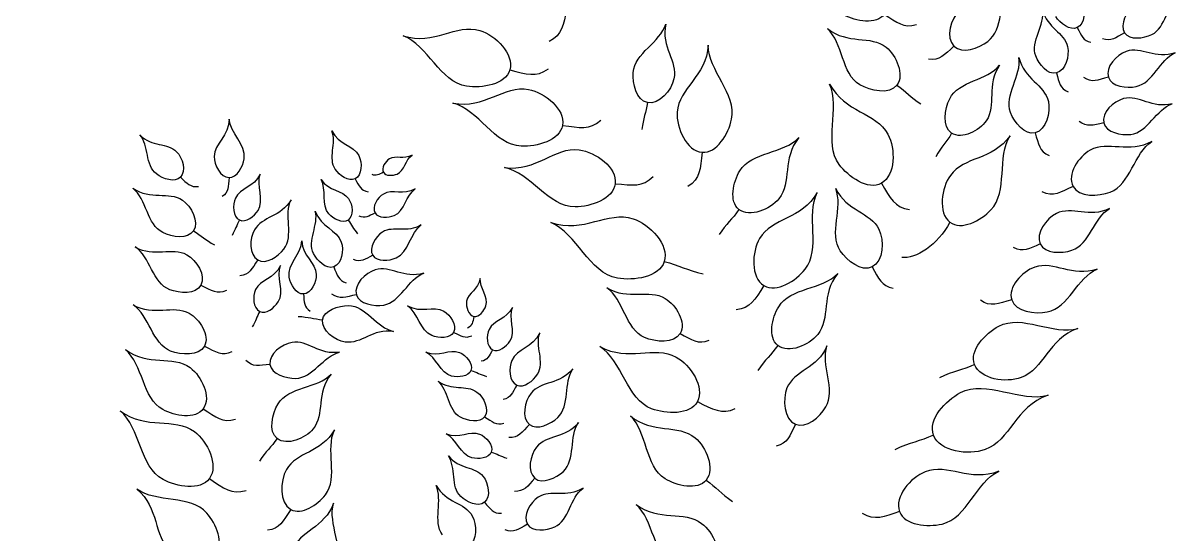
# Model space of a CAD drawing. Extents: x 5.1 to 68.9, y 5.1 to 68.9.
# Drawn here: x 17.66 to 29.41, y 47.88 to 53.07 of the extents above; entities that cross this region are included whole.
import ezdxf

# ---------------------------------------------------------------- set-up
doc = ezdxf.new("R2010")
doc.units = 0
doc.layers.add('View004', color=7, linetype='CONTINUOUS')

msp = doc.modelspace()

# ---------------------------------------------------------------- linework, layer by layer
at = {"layer": 'View004', "color": 1}
for p, q in [((28.373931, 53.024672), (28.373935, 53.024672)), ((28.856009, 52.972968), (28.856009, 52.972966)), ((27.121256, 52.835523), (27.121254, 52.835525)), ((22.605849, 52.595496), (22.605849, 52.595493)), ((28.162939, 52.56399), (28.162939, 52.56399)), ((26.540247, 52.438893), (26.540247, 52.438866)), ((28.690771, 52.520459), (28.690771, 52.520457)), ((24.004598, 52.262135), (24.004598, 52.262135)), ((28.643709, 52.055293), (28.643709, 52.055293)), ((23.141994, 52.030917), (23.141994, 52.030917)), ((27.097908, 51.951547), (27.097908, 51.951547)), ((27.946927, 51.955329), (27.946927, 51.955329)), ((24.56142, 51.756567), (24.56142, 51.756567)), ((19.257164, 51.502772), (19.257164, 51.502773)), ((19.75111, 51.499333), (19.75111, 51.499333)), ((21.032966, 51.486682), (21.032964, 51.486682)), ((21.320618, 51.55399), (21.320618, 51.553994)), ((23.677653, 51.436819), (23.677653, 51.436819)), ((26.383488, 51.441891), (26.383488, 51.441891)), ((28.331666, 51.410482), (28.331666, 51.41048)), ((21.235587, 51.140578), (21.235587, 51.140581)), ((24.93522, 51.174613), (24.935221, 51.174613)), ((19.857887, 51.068426), (19.857887, 51.068426)), ((20.961124, 51.06691), (20.961111, 51.06691)), ((27.079485, 51.045613), (27.079489, 51.045613)), ((19.389521, 50.957192), (19.389521, 50.957192)), ((27.998856, 50.82443), (27.998856, 50.824431)), ((20.042712, 50.661478), (20.042714, 50.661478)), ((21.212514, 50.709425), (21.212514, 50.709425)), ((24.175572, 50.645225), (24.175572, 50.645227)), ((20.815947, 50.591728), (20.81595, 50.591728)), ((26.290213, 50.59144), (26.290212, 50.59144)), ((19.46534, 50.404944), (19.46534, 50.404947)), ((20.507534, 50.315453), (20.507534, 50.315453)), ((21.045689, 50.308485), (21.045689, 50.308485)), ((25.189874, 50.400428), (25.189876, 50.400428)), ((27.70808, 50.25518), (27.70808, 50.255178)), ((20.063106, 50.137512), (20.063106, 50.137512)), ((22.241575, 50.086999), (22.241574, 50.086999)), ((20.702334, 50.050976), (20.702334, 50.050976)), ((22.034909, 49.925334), (22.034909, 49.92534)), ((24.337016, 49.913086), (24.337016, 49.913086)), ((19.500662, 49.784954), (19.500662, 49.784953)), ((22.431063, 49.748782), (22.431061, 49.748782)), ((25.329826, 49.792337), (25.329828, 49.792337)), ((20.167646, 49.598986), (20.167646, 49.598986)), ((27.330696, 49.5989), (27.330696, 49.598897)), ((22.211098, 49.537597), (22.211098, 49.537619)), ((22.676121, 49.38913), (22.676124, 49.38913)), ((19.489554, 49.148425), (19.489554, 49.148428)), ((24.512393, 49.220695), (24.512393, 49.220695)), ((22.349686, 49.06675), (22.349686, 49.066772)), ((22.804355, 48.989331), (22.804356, 48.989331)), ((25.510019, 48.990352), (25.510017, 48.990352)), ((26.913454, 48.880714), (26.913454, 48.880715)), ((20.241046, 48.845392), (20.241046, 48.845392)), ((22.417132, 48.706733), (22.417132, 48.706755)), ((19.55165, 48.438183), (19.55165, 48.438181)), ((22.860988, 48.44161), (22.860988, 48.44161)), ((24.601992, 48.422485), (24.601992, 48.422487)), ((22.347581, 48.196658), (22.347579, 48.19666)), ((20.3789, 48.12469), (20.378898, 48.12469)), ((26.567815, 48.102629), (26.567815, 48.102633)), ((22.784303, 47.972729), (22.784303, 47.97273))]:
    msp.add_line(p, q, dxfattribs=at)
at = {"layer": 'View004', "color": 3}
msp.add_open_spline([(7.008289, 37.008094), (7.008289, 47.726062), (12.726256, 57.629872), (22.008289, 62.988856)], degree=3, dxfattribs=at)
at = {"layer": 'View004', "color": 1}
for points in [[(27.46648, 52.884227), (27.627398, 53.008398), (27.572191, 53.295221), (27.70198, 53.446685)], [(29.132937, 52.954708), (29.278541, 53.025261), (29.282225, 53.25774), (29.408017, 53.354627)], [(28.423707, 53.281785), (28.460223, 53.202494), (28.452543, 53.062631), (28.373931, 53.024672)], [(28.958853, 53.250842), (28.876979, 53.195606), (28.802278, 53.055838), (28.856009, 52.972968)], [(23.186443, 53.215896), (23.147461, 53.050512), (23.140657, 52.950945), (23.006994, 52.885297)], [(26.413134, 53.161514), (26.333524, 53.050085), (26.122807, 53.087782), (26.002386, 53.152994)], [(26.413134, 53.161514), (26.542686, 53.076772), (26.609677, 53.015295), (26.73915, 53.055846)], [(27.176318, 53.203647), (27.089832, 53.114684), (27.033887, 52.92362), (27.121256, 52.835523)], [(27.952989, 52.736472), (27.896295, 52.884389), (28.04941, 53.052839), (28.024506, 53.206284)], [(28.024506, 53.206284), (28.066224, 53.019863), (28.243009, 52.974836), (28.275666, 52.83128)], [(28.373935, 53.024672), (28.300304, 52.989116), (28.20073, 53.069246), (28.156339, 53.137914)], [(21.521933, 52.940827), (21.837855, 52.842905), (22.057761, 53.069642), (22.301499, 52.995037)], [(22.301499, 52.995037), (22.461588, 52.946035), (22.651912, 52.756453), (22.605849, 52.595496)], [(23.85972, 52.568781), (23.874672, 52.765935), (24.137316, 52.874321), (24.191085, 53.060754)], [(24.191085, 53.060754), (24.138693, 52.82814), (24.314155, 52.683008), (24.27441, 52.503597)], [(26.164181, 52.444326), (25.975163, 52.555456), (25.995454, 52.869895), (25.836062, 53.014446)], [(25.836062, 53.014446), (26.04211, 52.848722), (26.272279, 52.952589), (26.431525, 52.825431)], [(28.373935, 53.024672), (28.417513, 52.943158), (28.434988, 52.891758), (28.514428, 52.875898)], [(22.16595, 52.428735), (21.89496, 52.470999), (21.773847, 52.846058), (21.521933, 52.940827)], [(27.121254, 52.835525), (27.203087, 52.753007), (27.374473, 52.813229), (27.46648, 52.884227)], [(28.856009, 52.972966), (28.766001, 52.919728), (28.71892, 52.880279), (28.632782, 52.91159)], [(28.856009, 52.972966), (28.906337, 52.895344), (29.049686, 52.914364), (29.132937, 52.954708)], [(24.622924, 52.845243), (24.602554, 52.528866), (24.324316, 52.409508), (24.307756, 52.165742)], [(24.861194, 52.093428), (24.916034, 52.350534), (24.621622, 52.58726), (24.622924, 52.845243)], [(26.431525, 52.825431), (26.536119, 52.741916), (26.621836, 52.544996), (26.540247, 52.438893)], [(27.121254, 52.835525), (27.024252, 52.746928), (26.976493, 52.686324), (26.862526, 52.702692)], [(28.275666, 52.83128), (28.297116, 52.736993), (28.25682, 52.58716), (28.162939, 52.56399)], [(28.873558, 52.78259), (28.773101, 52.74716), (28.657182, 52.621548), (28.690771, 52.520459)], [(29.370581, 52.768982), (29.172367, 52.698281), (29.026508, 52.836536), (28.873558, 52.78259)], [(28.974876, 52.426217), (29.146015, 52.460333), (29.212974, 52.701998), (29.370581, 52.768982)], [(27.077928, 52.301274), (27.168591, 52.484268), (27.462055, 52.486342), (27.585735, 52.644038)], [(27.585735, 52.644038), (27.44549, 52.44159), (27.557301, 52.234675), (27.449767, 52.078273)], [(27.696648, 52.160944), (27.629067, 52.337273), (27.81159, 52.538079), (27.781903, 52.721)], [(27.781903, 52.721), (27.831631, 52.498769), (28.042378, 52.445094), (28.081308, 52.273962)], [(28.162939, 52.56399), (28.075005, 52.542288), (27.985402, 52.651899), (27.952989, 52.736472)], [(22.605849, 52.595493), (22.562703, 52.444731), (22.320892, 52.404569), (22.16595, 52.428735)], [(22.605849, 52.595493), (22.778135, 52.553763), (22.873998, 52.513131), (22.998133, 52.606551)], [(24.004598, 52.262135), (23.893795, 52.284563), (23.851171, 52.456055), (23.85972, 52.568781)], [(28.162939, 52.56399), (28.191535, 52.465679), (28.198723, 52.405975), (28.281198, 52.370624)], [(22.027294, 52.258012), (22.351897, 52.194536), (22.546216, 52.443549), (22.796551, 52.395513)], [(24.27441, 52.503597), (24.24831, 52.38576), (24.122893, 52.238191), (24.004598, 52.262135)], [(25.953816, 51.633468), (25.791277, 51.854381), (25.969566, 52.205879), (25.857555, 52.450615)], [(25.857555, 52.450615), (26.012769, 52.158545), (26.328573, 52.164526), (26.448985, 51.939859)], [(26.540247, 52.438866), (26.463825, 52.339483), (26.272254, 52.380756), (26.164181, 52.444326)], [(26.540247, 52.438866), (26.635708, 52.374985), (26.677786, 52.318078), (26.785915, 52.248731)], [(28.690771, 52.520457), (28.582365, 52.489317), (28.522512, 52.460925), (28.441099, 52.516977)], [(28.690771, 52.520457), (28.722235, 52.425771), (28.877026, 52.406709), (28.974876, 52.426217)], [(22.796551, 52.395513), (22.960971, 52.363965), (23.17053, 52.195886), (23.141994, 52.030917)], [(27.097908, 51.951547), (27.000495, 52.015929), (27.02609, 52.196646), (27.077928, 52.301274)], [(28.84635, 52.302398), (28.743439, 52.274894), (28.618093, 52.158689), (28.643709, 52.055293)], [(29.340804, 52.250138), (29.137688, 52.195082), (29.003035, 52.344273), (28.84635, 52.302398)], [(22.722517, 51.817943), (22.448557, 51.830897), (22.287919, 52.190807), (22.027294, 52.258012)], [(24.004598, 52.262135), (23.990768, 52.159485), (23.961392, 52.102827), (23.948168, 51.987751)], [(28.081308, 52.273962), (28.10688, 52.161564), (28.058838, 51.98295), (27.946927, 51.955329)], [(28.919615, 51.939219), (29.09289, 51.959907), (29.17846, 52.195628), (29.340804, 52.250138)], [(19.753391, 52.095125), (19.751351, 51.921912), (19.602977, 51.848791), (19.600945, 51.715307)], [(19.905001, 51.69175), (19.927537, 51.833613), (19.760093, 51.954321), (19.753391, 52.095125)], [(23.141994, 52.030917), (23.317762, 52.007901), (23.41743, 51.977787), (23.53083, 52.083981)], [(24.307756, 52.165742), (24.296878, 52.005636), (24.40154, 51.770372), (24.56142, 51.756567)], [(24.56142, 51.756567), (24.711173, 51.743637), (24.829839, 51.946424), (24.861194, 52.093428)], [(27.449767, 52.078273), (27.379141, 51.975548), (27.201907, 51.882812), (27.097908, 51.951547)], [(27.946927, 51.955329), (27.842103, 51.929457), (27.735288, 52.060125), (27.696648, 52.160944)], [(28.643709, 52.055293), (28.533208, 52.032691), (28.471326, 52.009045), (28.394526, 52.071277)], [(28.643709, 52.055293), (28.667703, 51.958445), (28.820543, 51.927389), (28.919615, 51.939219)], [(20.83131, 51.583617), (20.757051, 51.690855), (20.846604, 51.855527), (20.79669, 51.973403)], [(20.79669, 51.973403), (20.866496, 51.832436), (21.016711, 51.830972), (21.070892, 51.722523)], [(23.141994, 52.030917), (23.115264, 51.876396), (22.879158, 51.810533), (22.722517, 51.817943)], [(26.448985, 51.939859), (26.528075, 51.792299), (26.529576, 51.523666), (26.383488, 51.441891)], [(27.097908, 51.951547), (27.044916, 51.858612), (26.994849, 51.815735), (26.93762, 51.710668)], [(27.946927, 51.955329), (27.981019, 51.838134), (27.989587, 51.766962), (28.087902, 51.72482)], [(19.01309, 51.536463), (18.899108, 51.623876), (18.937518, 51.826689), (18.845477, 51.933455)], [(18.845477, 51.933455), (18.966154, 51.809181), (19.124134, 51.858254), (19.217474, 51.762808)], [(24.944731, 51.568489), (25.063062, 51.765357), (25.392232, 51.740907), (25.545269, 51.906402)], [(25.545269, 51.906402), (25.369579, 51.69225), (25.476042, 51.450091), (25.341225, 51.284573)], [(27.691959, 51.925584), (27.511947, 51.671174), (27.224764, 51.717724), (27.085365, 51.522158)], [(27.496531, 51.169995), (27.673849, 51.356573), (27.557579, 51.710065), (27.691959, 51.925584)], [(29.134313, 51.866787), (28.899912, 51.735958), (28.687208, 51.879051), (28.506205, 51.778861)], [(28.708975, 51.351974), (28.917049, 51.43106), (28.950207, 51.749216), (29.134313, 51.866787)], [(19.217474, 51.762808), (19.27878, 51.70012), (19.318719, 51.565214), (19.257164, 51.502772)], [(19.600945, 51.715307), (19.599625, 51.627634), (19.663477, 51.502271), (19.75111, 51.499333)], [(21.070892, 51.722523), (21.106478, 51.651294), (21.103532, 51.523565), (21.032966, 51.486682)], [(21.611969, 51.727494), (21.526866, 51.677718), (21.447701, 51.728694), (21.381979, 51.690552)], [(21.4596, 51.535304), (21.535418, 51.565886), (21.545236, 51.682958), (21.611969, 51.727494)], [(22.552116, 51.602035), (22.879728, 51.556573), (23.060006, 51.815934), (23.31261, 51.78179)], [(23.31261, 51.78179), (23.478521, 51.759368), (23.697039, 51.603111), (23.677653, 51.436819)], [(24.56142, 51.756567), (24.539862, 51.588026), (24.543456, 51.488292), (24.417347, 51.40909)], [(28.506205, 51.778861), (28.387323, 51.71306), (28.268049, 51.530548), (28.331666, 51.410482)], [(19.75111, 51.499333), (19.833193, 51.496573), (19.892116, 51.610638), (19.905001, 51.69175)], [(21.032964, 51.486682), (20.966867, 51.452134), (20.873768, 51.522298), (20.83131, 51.583617)], [(21.381979, 51.690552), (21.338815, 51.665508), (21.296368, 51.597607), (21.320618, 51.55399)], [(23.270572, 51.201014), (22.996314, 51.198854), (22.816054, 51.549319), (22.552116, 51.602035)], [(26.383488, 51.441891), (26.246651, 51.365296), (26.046749, 51.507157), (25.953816, 51.633468)], [(19.257164, 51.502773), (19.199504, 51.444285), (19.078261, 51.486483), (19.01309, 51.536463)], [(19.257164, 51.502773), (19.325901, 51.440366), (19.35978, 51.397638), (19.440286, 51.409445)], [(19.75111, 51.499333), (19.744192, 51.40675), (19.74901, 51.352435), (19.682482, 51.305596)], [(20.068935, 51.535157), (20.006508, 51.399945), (19.864382, 51.394683), (19.815905, 51.290648)], [(20.046231, 51.165371), (20.113742, 51.268778), (20.024739, 51.422312), (20.068935, 51.535157)], [(20.766222, 51.130124), (20.685674, 51.218324), (20.746728, 51.378748), (20.686965, 51.479588)], [(20.686965, 51.479588), (20.767613, 51.360234), (20.904106, 51.377343), (20.966584, 51.28558)], [(21.032964, 51.486682), (21.075054, 51.413632), (21.092472, 51.367279), (21.165355, 51.355121)], [(21.320618, 51.553994), (21.273422, 51.530234), (21.248334, 51.511964), (21.205982, 51.530696)], [(21.320618, 51.553994), (21.343334, 51.51314), (21.416249, 51.51782), (21.4596, 51.535304)], [(23.677653, 51.436819), (23.854423, 51.423541), (23.955601, 51.398977), (24.062967, 51.511267)], [(24.935221, 51.174613), (24.831894, 51.255675), (24.877075, 51.455927), (24.944731, 51.568489)], [(27.085365, 51.522158), (26.993807, 51.393712), (26.957049, 51.141409), (27.079485, 51.045613)], [(19.07853, 50.93927), (18.915762, 51.019811), (18.913787, 51.280777), (18.7735, 51.390691)], [(18.7735, 51.390691), (18.95359, 51.266066), (19.137542, 51.365587), (19.276672, 51.270031)], [(21.644436, 51.384053), (21.525012, 51.314202), (21.413921, 51.385733), (21.321694, 51.332213)], [(21.430618, 51.114355), (21.537013, 51.157273), (21.550791, 51.321556), (21.644436, 51.384053)], [(23.677653, 51.436819), (23.659497, 51.281058), (23.427382, 51.202262), (23.270572, 51.201014)], [(25.965336, 50.754112), (25.847575, 50.930176), (25.997292, 51.195199), (25.91934, 51.387895)], [(25.91934, 51.387895), (26.028987, 51.157184), (26.272846, 51.150873), (26.357975, 50.97337)], [(26.383488, 51.441891), (26.476354, 51.290895), (26.51576, 51.194522), (26.669673, 51.173364)], [(28.331666, 51.41048), (28.201876, 51.3484), (28.132585, 51.300032), (28.018323, 51.353354)], [(28.331666, 51.41048), (28.391252, 51.298018), (28.590006, 51.306754), (28.708975, 51.351974)], [(19.276672, 51.270031), (19.368053, 51.207272), (19.450598, 51.049705), (19.389521, 50.957192)], [(19.815905, 51.290648), (19.784063, 51.222319), (19.790153, 51.101512), (19.857887, 51.068426)], [(20.381355, 51.273704), (20.2815, 51.096482), (20.087425, 51.104944), (20.009988, 50.968636)], [(20.309791, 50.772756), (20.413072, 50.906117), (20.308771, 51.12493), (20.381355, 51.273704)], [(20.966584, 51.28558), (21.007618, 51.225311), (21.02062, 51.109041), (20.961124, 51.06691)], [(21.321694, 51.332213), (21.26112, 51.297071), (21.201558, 51.201784), (21.235587, 51.140578)], [(25.341225, 51.284573), (25.252679, 51.175859), (25.045534, 51.08807), (24.93522, 51.174613)], [(25.731564, 51.346774), (25.571912, 51.072876), (25.269666, 51.090488), (25.145882, 50.879837)], [(25.608616, 50.567748), (25.772607, 50.773218), (25.615072, 51.116585), (25.731564, 51.346774)], [(19.857887, 51.068426), (19.921333, 51.037436), (20.007631, 51.106244), (20.046231, 51.165371)], [(20.609574, 50.727112), (20.544003, 50.855197), (20.665926, 51.022208), (20.628522, 51.158375)], [(20.628522, 51.158375), (20.68431, 50.994059), (20.848352, 50.970567), (20.891791, 50.844085)], [(20.961111, 51.06691), (20.905371, 51.027448), (20.812277, 51.079696), (20.766222, 51.130124)], [(21.235587, 51.140581), (21.169354, 51.107239), (21.134152, 51.081601), (21.074719, 51.107887)], [(21.235587, 51.140581), (21.267459, 51.083251), (21.369785, 51.089821), (21.430618, 51.114355)], [(23.021526, 51.041424), (23.357954, 50.928874), (23.599177, 51.166754), (23.858758, 51.080928)], [(24.935221, 51.174613), (24.867336, 51.075266), (24.807298, 51.031767), (24.733557, 50.919206)], [(27.079489, 51.045613), (27.194176, 50.955884), (27.395148, 51.063319), (27.496531, 51.169995)], [(28.162356, 51.133753), (28.057945, 51.081793), (27.948815, 50.929774), (27.998856, 50.82443)], [(28.70425, 51.185557), (28.498341, 51.082177), (28.321326, 51.212863), (28.162356, 51.133753)], [(28.320193, 50.76009), (28.501584, 50.82009), (28.541965, 51.091657), (28.70425, 51.185557)], [(19.857887, 51.068426), (19.825733, 51.01229), (19.818761, 50.973043), (19.78159, 50.910974)], [(20.961111, 51.06691), (21.000549, 51.018328), (21.013311, 50.981948), (21.058464, 50.928487)], [(21.704693, 51.017854), (21.560893, 50.929307), (21.423349, 51.013534), (21.312286, 50.945662)], [(21.451236, 50.682821), (21.579883, 50.738135), (21.592147, 50.938996), (21.704693, 51.017854)], [(23.69988, 50.476919), (23.410304, 50.528711), (23.289392, 50.933785), (23.021526, 51.041424)], [(23.858758, 51.080928), (24.029252, 51.024564), (24.228811, 50.816721), (24.175572, 50.645225)], [(27.079489, 51.045613), (26.95867, 50.813342), (26.729565, 50.667949), (26.59006, 50.687398)], [(19.389521, 50.957192), (19.332311, 50.870539), (19.171595, 50.893219), (19.07853, 50.93927)], [(19.389521, 50.957192), (19.472187, 50.91011), (19.510339, 50.865606), (19.603796, 50.814762)], [(20.009988, 50.968636), (19.959126, 50.87911), (19.954134, 50.713969), (20.042712, 50.661478)], [(21.312286, 50.945662), (21.23934, 50.9011), (21.169293, 50.783173), (21.212514, 50.709425)], [(25.145882, 50.879837), (25.064578, 50.741483), (25.053032, 50.484247), (25.189874, 50.400428)], [(26.357975, 50.97337), (26.413889, 50.856787), (26.405753, 50.649477), (26.290213, 50.59144)], [(18.795958, 50.79454), (18.991462, 50.6828), (19.1711, 50.801014), (19.322073, 50.715433)], [(19.148349, 50.359083), (18.974488, 50.427194), (18.949387, 50.69435), (18.795958, 50.79454)], [(20.042714, 50.661478), (20.125685, 50.612314), (20.25074, 50.696506), (20.309791, 50.772756)], [(20.363018, 50.486263), (20.339006, 50.614474), (20.487977, 50.728243), (20.490531, 50.856224)], [(20.490531, 50.856224), (20.496711, 50.699042), (20.633243, 50.636386), (20.638433, 50.515267)], [(20.891791, 50.844085), (20.920321, 50.761012), (20.898481, 50.621774), (20.815947, 50.591728)], [(27.998856, 50.824431), (27.885231, 50.776071), (27.823998, 50.737202), (27.728023, 50.787219)], [(27.998856, 50.824431), (28.045728, 50.725759), (28.216481, 50.725784), (28.320193, 50.76009)], [(19.322073, 50.715433), (19.421233, 50.659225), (19.519725, 50.505115), (19.46534, 50.404944)], [(20.042714, 50.661478), (19.983332, 50.570048), (19.957641, 50.511393), (19.86269, 50.500715)], [(20.81595, 50.591728), (20.73864, 50.563582), (20.647065, 50.653877), (20.609574, 50.727112)], [(21.212514, 50.709425), (21.132612, 50.666909), (21.090364, 50.634641), (21.017111, 50.665073)], [(21.212514, 50.709425), (21.252996, 50.640347), (21.377681, 50.651195), (21.451236, 50.682821)], [(24.175572, 50.645227), (24.125706, 50.484593), (23.865449, 50.447304), (23.69988, 50.476919)], [(24.175572, 50.645227), (24.325431, 50.609311), (24.404876, 50.557309), (24.573219, 50.520415)], [(26.290212, 50.59144), (26.181989, 50.53708), (26.032667, 50.653444), (25.965336, 50.754112)], [(28.57678, 50.567936), (28.323502, 50.478992), (28.138313, 50.656258), (27.942878, 50.588402)], [(20.274154, 50.604243), (20.211728, 50.469031), (20.069601, 50.463769), (20.021124, 50.359734)], [(20.25145, 50.234456), (20.318961, 50.337864), (20.229958, 50.491398), (20.274154, 50.604243)], [(20.81595, 50.591728), (20.851326, 50.505716), (20.86362, 50.452492), (20.941542, 50.428576)], [(21.237766, 50.561304), (21.136604, 50.5302), (21.01644, 50.410199), (21.045689, 50.308485)], [(21.730621, 50.527662), (21.530986, 50.465506), (21.391788, 50.608663), (21.237766, 50.561304)], [(21.32391, 50.203421), (21.495186, 50.230355), (21.571447, 50.467551), (21.730621, 50.527662)], [(25.189876, 50.400428), (25.318053, 50.321917), (25.514854, 50.450264), (25.608616, 50.567748)], [(26.290212, 50.59144), (26.356637, 50.47173), (26.383705, 50.396012), (26.501722, 50.374363)], [(27.942878, 50.588402), (27.814516, 50.543834), (27.665868, 50.384335), (27.70808, 50.25518)], [(28.069887, 50.13319), (28.288399, 50.175634), (28.375321, 50.48348), (28.57678, 50.567936)], [(20.507534, 50.315453), (20.433092, 50.310893), (20.376747, 50.412956), (20.363018, 50.486263)], [(20.638433, 50.515267), (20.641853, 50.435716), (20.587007, 50.320318), (20.507534, 50.315453)], [(22.306093, 50.472685), (22.286455, 50.360699), (22.182597, 50.329036), (22.167157, 50.242786)], [(22.361617, 50.195355), (22.391227, 50.284863), (22.295534, 50.380769), (22.306093, 50.472685)], [(25.339338, 50.186214), (25.457668, 50.383082), (25.786839, 50.358632), (25.939876, 50.524127)], [(25.939876, 50.524127), (25.764186, 50.309975), (25.870648, 50.067816), (25.735831, 49.902298)], [(19.46534, 50.404947), (19.4144, 50.311121), (19.247757, 50.320142), (19.148349, 50.359083)], [(19.46534, 50.404947), (19.57368, 50.351769), (19.631391, 50.310606), (19.72769, 50.354361)], [(20.021124, 50.359734), (19.989282, 50.291404), (19.995372, 50.170598), (20.063106, 50.137512)], [(20.507534, 50.315453), (20.516138, 50.231585), (20.513114, 50.182159), (20.574687, 50.141309)], [(21.045689, 50.308485), (20.93681, 50.281965), (20.876242, 50.256207), (20.797694, 50.315163)], [(21.045689, 50.308485), (21.073085, 50.213213), (21.225981, 50.188019), (21.32391, 50.203421)], [(23.975917, 49.872916), (23.781342, 49.956622), (23.762849, 50.260447), (23.592636, 50.37976)], [(23.592636, 50.37976), (23.810121, 50.245784), (24.018196, 50.373106), (24.186169, 50.270448)], [(25.189876, 50.400428), (25.095248, 50.259301), (25.053879, 50.16848), (24.905668, 50.154007)], [(18.776124, 50.205172), (18.987734, 50.084656), (19.181806, 50.212792), (19.345215, 50.120492)], [(19.157933, 49.734835), (18.9698, 49.808205), (18.942213, 50.097076), (18.776124, 50.205172)], [(20.063106, 50.137512), (20.126552, 50.106522), (20.21285, 50.17533), (20.25145, 50.234456)], [(20.702334, 50.050976), (20.71542, 50.150704), (20.865012, 50.199092), (20.965593, 50.198443)], [(20.965593, 50.198443), (21.141505, 50.197303), (21.253872, 49.970857), (21.422658, 49.934607)], [(21.566143, 50.195487), (21.703048, 50.118017), (21.828181, 50.201127), (21.9339, 50.141799)], [(21.813611, 49.892352), (21.691956, 49.93941), (21.673621, 50.125958), (21.566143, 50.195487)], [(22.167157, 50.242786), (22.157017, 50.186134), (22.185121, 50.098175), (22.241575, 50.086999)], [(22.241574, 50.086999), (22.294452, 50.076529), (22.344688, 50.144179), (22.361617, 50.195355)], [(22.632725, 50.17979), (22.573109, 50.054942), (22.441024, 50.051765), (22.394739, 49.955711)], [(22.607183, 49.836566), (22.671139, 49.931809), (22.590311, 50.0755), (22.632725, 50.17979)], [(24.186169, 50.270448), (24.296496, 50.203022), (24.402413, 50.024626), (24.337016, 49.913086)], [(25.329828, 49.792337), (25.2265, 49.8734), (25.271682, 50.073652), (25.339338, 50.186214)], [(27.70808, 50.255178), (27.569605, 50.216136), (27.493081, 50.180294), (27.389585, 50.252298)], [(27.70808, 50.255178), (27.74762, 50.134202), (27.94495, 50.108919), (28.069887, 50.13319)], [(19.345215, 50.120492), (19.452543, 50.05987), (19.559312, 49.893372), (19.500662, 49.784954)], [(20.063106, 50.137512), (20.030952, 50.081376), (20.02398, 50.042128), (19.986809, 49.98006)], [(20.702334, 50.050976), (20.610372, 50.056916), (20.558276, 50.079518), (20.455322, 50.084174)], [(21.9339, 50.141799), (22.003337, 50.102829), (22.0726, 49.995472), (22.034909, 49.925334)], [(22.241574, 50.086999), (22.227294, 50.027761), (22.224672, 49.992066), (22.176621, 49.968766)], [(27.576841, 49.988043), (27.81373, 50.114319), (28.129035, 49.892068), (28.381871, 49.966047)], [(20.93326, 49.826356), (20.827062, 49.842274), (20.688363, 49.944506), (20.702334, 50.050976)], [(21.422658, 49.934607), (21.212968, 49.966791), (21.09495, 49.802122), (20.93326, 49.826356)], [(22.394739, 49.955711), (22.364337, 49.892623), (22.368537, 49.780331), (22.431063, 49.748782)], [(27.330696, 49.598897), (27.275808, 49.742233), (27.441396, 49.915844), (27.576841, 49.988043)], [(28.381871, 49.966047), (28.077096, 49.8569), (28.038354, 49.550183), (27.80377, 49.465238)], [(20.392191, 49.823464), (20.287749, 49.806346), (20.152441, 49.703723), (20.167646, 49.598986)], [(20.87595, 49.723388), (20.669736, 49.68884), (20.551208, 49.849529), (20.392191, 49.823464)], [(22.034909, 49.92534), (21.999605, 49.859645), (21.88317, 49.865448), (21.813611, 49.892352)], [(22.034909, 49.92534), (22.11075, 49.888518), (22.151187, 49.859935), (22.218326, 49.890786)], [(22.431061, 49.748782), (22.489621, 49.719232), (22.570615, 49.782106), (22.607183, 49.836566)], [(22.910281, 49.920673), (22.840987, 49.76667), (22.679891, 49.759138), (22.626069, 49.640641)], [(22.888615, 49.501129), (22.964025, 49.619125), (22.861417, 49.792233), (22.910281, 49.920673)], [(24.337016, 49.913086), (24.275761, 49.80861), (24.087168, 49.825054), (23.975917, 49.872916)], [(24.337016, 49.913086), (24.457863, 49.848752), (24.521757, 49.799932), (24.632569, 49.845947)], [(25.735831, 49.902298), (25.647286, 49.793584), (25.440141, 49.705795), (25.329826, 49.792337)], [(19.078806, 49.139908), (18.868193, 49.253964), (18.878265, 49.598005), (18.698709, 49.749683)], [(18.698709, 49.749683), (18.930011, 49.576684), (19.177288, 49.698917), (19.356016, 49.566218)], [(19.500662, 49.784953), (19.445726, 49.683401), (19.265499, 49.692881), (19.157933, 49.734835)], [(19.500662, 49.784953), (19.617913, 49.727623), (19.680392, 49.683203), (19.784461, 49.730683)], [(20.429076, 49.457212), (20.602421, 49.460692), (20.710102, 49.685386), (20.87595, 49.723388)], [(21.752557, 49.725232), (21.8863, 49.671736), (21.989652, 49.762516), (22.092869, 49.721632)], [(22.014329, 49.480523), (21.898156, 49.508297), (21.858623, 49.675329), (21.752557, 49.725232)], [(22.092869, 49.721632), (22.160663, 49.694794), (22.236693, 49.60587), (22.211098, 49.537597)], [(22.431061, 49.748782), (22.394965, 49.68401), (22.380229, 49.643027), (22.316287, 49.631419)], [(23.522447, 49.781174), (23.811541, 49.620487), (24.073306, 49.797254), (24.29654, 49.674203)], [(24.047631, 49.147789), (23.791087, 49.244779), (23.749543, 49.636713), (23.522447, 49.781174)], [(25.329828, 49.792337), (25.261942, 49.692991), (25.201905, 49.649492), (25.128164, 49.536931)], [(25.830262, 49.787547), (25.735333, 49.556506), (25.497552, 49.537517), (25.423765, 49.359718)], [(25.818682, 49.166278), (25.924407, 49.344388), (25.76428, 49.595292), (25.830262, 49.787547)], [(20.167646, 49.598986), (20.056179, 49.587454), (19.99268, 49.570132), (19.922839, 49.639186)], [(20.167646, 49.598986), (20.18189, 49.500881), (20.329964, 49.455214), (20.429076, 49.457212)], [(22.626069, 49.640641), (22.590717, 49.562812), (22.598955, 49.425898), (22.676121, 49.38913)], [(24.29654, 49.674203), (24.443161, 49.593386), (24.590515, 49.368769), (24.512393, 49.220695)], [(27.330696, 49.598897), (27.202961, 49.540085), (27.116643, 49.532542), (26.975101, 49.463997)], [(27.80377, 49.465238), (27.649697, 49.409444), (27.389298, 49.44587), (27.330696, 49.5989)], [(19.356016, 49.566218), (19.473405, 49.479065), (19.574545, 49.267388), (19.489554, 49.148425)], [(20.250484, 49.199059), (20.35719, 49.375571), (20.652719, 49.352866), (20.790519, 49.501128)], [(20.790519, 49.501128), (20.632266, 49.309225), (20.727315, 49.091531), (20.605877, 48.943208)], [(22.211098, 49.537619), (22.187122, 49.47367), (22.080752, 49.464645), (22.014329, 49.480523)], [(22.211098, 49.537619), (22.271008, 49.519553), (22.301993, 49.496615), (22.369371, 49.477715)], [(22.676124, 49.38913), (22.748405, 49.35469), (22.845499, 49.433662), (22.888615, 49.501129)], [(23.248135, 49.55522), (23.117819, 49.391711), (22.922259, 49.432039), (22.821383, 49.306381)], [(23.093581, 49.058572), (23.220201, 49.177013), (23.150155, 49.416117), (23.248135, 49.55522)], [(22.102897, 49.062932), (21.976729, 49.13212), (21.983868, 49.338776), (21.876477, 49.430467)], [(21.876477, 49.430467), (22.014888, 49.325803), (22.16383, 49.398451), (22.270783, 49.318168)], [(22.676124, 49.38913), (22.633866, 49.30909), (22.617018, 49.25867), (22.539313, 49.242734)], [(25.423765, 49.359718), (25.375303, 49.242941), (25.394149, 49.040944), (25.510019, 48.990352)], [(27.186213, 49.311935), (27.448714, 49.451864), (27.798109, 49.205584), (28.078282, 49.287557)], [(22.270783, 49.318168), (22.341031, 49.26544), (22.401123, 49.13795), (22.349686, 49.06675)], [(22.821383, 49.306381), (22.755127, 49.223851), (22.723051, 49.057085), (22.804355, 48.989331)], [(26.913454, 48.880715), (26.852629, 49.039548), (27.036123, 49.23193), (27.186213, 49.311935)], [(28.078282, 49.287557), (27.740555, 49.16661), (27.697624, 48.82673), (27.437677, 48.732601)], [(19.081305, 48.428431), (18.840133, 48.559036), (18.851666, 48.952996), (18.646057, 49.126682)], [(18.646057, 49.126682), (18.910919, 48.928581), (19.194076, 49.068548), (19.398737, 48.916597)], [(19.489554, 49.148428), (19.409945, 49.036999), (19.199227, 49.074697), (19.078806, 49.139908)], [(19.489554, 49.148428), (19.619106, 49.063687), (19.686098, 49.002209), (19.81557, 49.042761)], [(20.241046, 48.845392), (20.148446, 48.918418), (20.18947, 49.098136), (20.250484, 49.199059)], [(24.512393, 49.220695), (24.439218, 49.082), (24.194313, 49.092331), (24.047631, 49.147789)], [(24.512393, 49.220695), (24.672444, 49.144487), (24.757924, 49.085044), (24.898593, 49.150993)], [(25.510017, 48.990352), (25.618549, 48.942964), (25.758232, 49.064441), (25.818682, 49.166278)], [(22.349686, 49.066772), (22.301506, 49.000082), (22.175035, 49.023398), (22.102897, 49.062932)], [(22.349686, 49.066772), (22.427249, 49.015454), (22.467301, 48.978307), (22.545212, 49.00226)], [(22.804356, 48.989331), (22.880512, 48.925868), (23.021185, 48.990831), (23.093581, 49.058572)], [(23.304768, 49.007499), (23.174452, 48.84399), (22.978891, 48.884318), (22.878016, 48.75866)], [(23.150214, 48.510851), (23.276833, 48.629292), (23.206788, 48.868396), (23.304768, 49.007499)], [(24.184845, 48.436137), (23.977378, 48.563272), (24.006267, 48.91174), (23.832348, 49.075355)], [(23.832348, 49.075355), (24.057603, 48.887302), (24.315089, 48.997879), (24.489199, 48.853564)], [(19.398737, 48.916597), (19.533159, 48.816798), (19.648974, 48.574408), (19.55165, 48.438183)], [(20.605877, 48.943208), (20.526118, 48.845788), (20.339908, 48.767428), (20.241046, 48.845392)], [(20.82372, 48.933758), (20.692544, 48.69955), (20.436404, 48.710061), (20.334674, 48.529921)], [(20.730971, 48.272439), (20.866815, 48.448779), (20.728451, 48.737183), (20.82372, 48.933758)], [(21.958591, 48.894368), (22.092334, 48.840872), (22.195685, 48.931652), (22.298902, 48.890768)], [(22.220362, 48.649659), (22.10419, 48.677433), (22.064656, 48.844465), (21.958591, 48.894368)], [(22.298902, 48.890768), (22.366696, 48.86393), (22.442727, 48.775006), (22.417132, 48.706733)], [(22.804356, 48.989331), (22.72914, 48.906262), (22.693479, 48.85094), (22.595377, 48.855635)], [(25.510017, 48.990352), (25.451451, 48.869968), (25.429005, 48.794611), (25.314908, 48.767264)], [(26.913454, 48.880715), (26.771907, 48.81554), (26.676256, 48.807184), (26.51941, 48.731228)], [(27.437677, 48.732601), (27.266945, 48.670774), (26.978392, 48.711139), (26.913454, 48.880714)], [(20.241046, 48.845392), (20.17986, 48.756335), (20.125849, 48.717412), (20.059376, 48.616503)], [(24.489199, 48.853564), (24.603555, 48.75878), (24.694668, 48.538555), (24.601992, 48.422485)], [(22.107838, 48.255346), (22.003256, 48.354179), (22.0624, 48.552319), (21.981673, 48.668178)], [(21.981673, 48.668178), (22.089133, 48.531927), (22.251602, 48.564569), (22.334789, 48.459857)], [(22.417132, 48.706755), (22.393156, 48.642806), (22.286785, 48.633781), (22.220362, 48.649659)], [(22.417132, 48.706755), (22.477042, 48.688689), (22.508026, 48.665751), (22.575404, 48.646851)], [(22.878016, 48.75866), (22.81176, 48.67613), (22.779684, 48.509364), (22.860988, 48.44161)], [(20.334674, 48.529921), (20.267856, 48.411605), (20.261825, 48.19366), (20.3789, 48.12469)], [(27.57812, 48.512854), (27.28345, 48.395898), (27.05652, 48.596311), (26.829108, 48.506974)], [(19.55165, 48.438181), (19.46049, 48.310584), (19.219199, 48.353752), (19.081305, 48.428431)], [(19.55165, 48.438181), (19.700001, 48.341144), (19.776712, 48.270746), (19.924971, 48.317182)], [(22.334789, 48.459857), (22.389425, 48.391082), (22.415342, 48.252545), (22.347581, 48.196658)], [(22.860988, 48.44161), (22.785772, 48.358541), (22.750111, 48.30322), (22.65201, 48.307915)], [(22.860988, 48.44161), (22.937145, 48.378147), (23.077818, 48.44311), (23.150214, 48.510851)], [(24.601992, 48.422487), (24.515185, 48.313768), (24.303467, 48.363447), (24.184845, 48.436137)], [(24.601992, 48.422487), (24.706614, 48.349673), (24.752146, 48.28568), (24.870712, 48.206545)], [(26.829108, 48.506974), (26.679744, 48.4483), (26.511885, 48.253041), (26.567815, 48.102629)], [(27.000548, 47.975817), (27.256395, 48.036257), (27.344388, 48.403648), (27.57812, 48.512854)], [(19.525358, 48.087202), (19.359927, 48.275121), (19.011762, 48.184444), (18.815259, 48.331928)], [(18.815259, 48.331928), (19.04558, 48.136708), (18.978846, 47.856205), (19.155816, 47.705128)], [(21.921544, 47.867272), (21.820122, 48.001984), (21.927364, 48.219285), (21.85683, 48.368984)], [(21.85683, 48.368984), (21.954231, 48.190478), (22.148339, 48.196294), (22.223889, 48.058989)], [(23.350285, 48.340168), (23.184894, 48.234634), (23.023552, 48.329884), (22.895803, 48.249004)], [(23.062102, 47.94627), (23.21051, 48.012919), (23.221018, 48.24647), (23.350285, 48.340168)], [(20.378898, 48.12469), (20.488556, 48.060088), (20.653301, 48.171616), (20.730971, 48.272439)], [(20.814052, 48.187762), (20.722382, 47.935459), (20.467902, 47.904506), (20.39657, 47.710313)], [(20.82922, 47.520144), (20.934834, 47.716091), (20.751747, 47.978392), (20.814052, 48.187762)], [(22.347579, 48.19666), (22.284107, 48.144316), (22.167634, 48.19882), (22.107838, 48.255346)], [(22.347579, 48.19666), (22.40965, 48.127402), (22.439012, 48.081339), (22.520448, 48.08482)], [(22.895803, 48.249004), (22.811896, 48.19588), (22.732725, 48.057593), (22.784303, 47.972729)], [(19.612689, 47.666731), (19.707608, 47.773883), (19.619949, 47.979757), (19.525358, 48.087202)], [(20.378898, 48.12469), (20.30084, 48.003834), (20.267138, 47.926342), (20.141872, 47.911931)], [(22.223889, 48.058989), (22.273509, 47.968808), (22.276257, 47.803668), (22.186995, 47.752405)], [(24.270891, 47.551508), (24.0579, 47.669156), (24.071041, 48.018572), (23.889918, 48.174176)], [(23.889918, 48.174176), (24.123427, 47.996475), (24.375663, 48.118556), (24.556105, 47.98224)], [(26.567815, 48.102633), (26.406256, 48.050007), (26.31765, 48.004082), (26.192107, 48.084177)], [(26.567815, 48.102633), (26.620201, 47.961748), (26.854264, 47.941258), (27.000548, 47.975817)], [(22.784303, 47.97273), (22.692279, 47.921856), (22.643804, 47.883586), (22.558146, 47.917578)], [(22.784303, 47.97273), (22.832615, 47.893241), (22.977247, 47.908162), (23.062102, 47.94627)], [(24.556105, 47.98224), (24.67462, 47.892711), (24.775575, 47.676819), (24.688229, 47.556687)]]:
    msp.add_open_spline(points, degree=3, dxfattribs=at)

doc.saveas('drawing.dxf')
